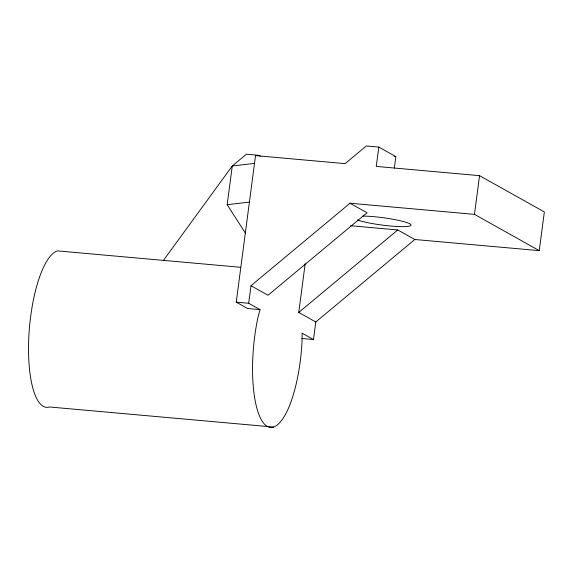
<?xml version="1.0" encoding="UTF-8"?>
<svg xmlns="http://www.w3.org/2000/svg" width="573" height="573" viewBox="0 0 573 573"><rect width="100%" height="100%" fill="white"/><g stroke="black" fill="none" stroke-linecap="round" stroke-linejoin="round"><path stroke-width="0.86" d="M245.423 233.139L227.173 204.69L232.266 165.991L246.411 154.209L258.853 155.319L260.321 156.143M378.803 147.068L376.253 166.421L479.551 175.667L544.35 211.946L539.257 250.637L414.802 239.493L315.795 321.983L313.481 339.545L302.114 333.185L302.043 341.257A78.716 23.994 -84.9 0 1 267.262 426.391A78.716 23.994 -84.9 0 1 258.129 316.676L260.049 309.635L247.6 308.518L236.234 302.157L255.529 155.605L345.139 163.627L366.355 145.957L378.803 147.068L395.85 156.608L394.339 168.047M260.049 309.635L248.682 303.267L250.995 285.712L350.003 203.222L474.458 214.366L539.257 250.637M315.795 321.983L298.748 312.443L305.158 263.752M474.458 214.366L479.551 175.667M163.463 260.378L232.266 165.991L254.462 163.412M298.748 312.443L397.755 229.952L414.802 239.493M227.173 204.69L249.37 202.111M394.066 156.45L395.85 156.608M350.64 225.733L397.755 229.952M240.596 267.29L57.386 250.881A78.716 23.994 -84.9 0 0 28.836 336.673A78.716 23.994 -84.9 0 0 49.471 406.98L273.493 427.043M236.234 302.157L248.682 303.267M301.921 338.507L313.481 339.545M350.003 203.222L367.049 212.762L268.042 295.253L250.995 285.712M362.68 216.085A28.865 3.717 7.5 0 1 404.674 221.887A28.865 3.717 7.5 0 1 398.5 226.543A28.865 3.717 7.5 0 1 357.502 219.982"/></g></svg>
